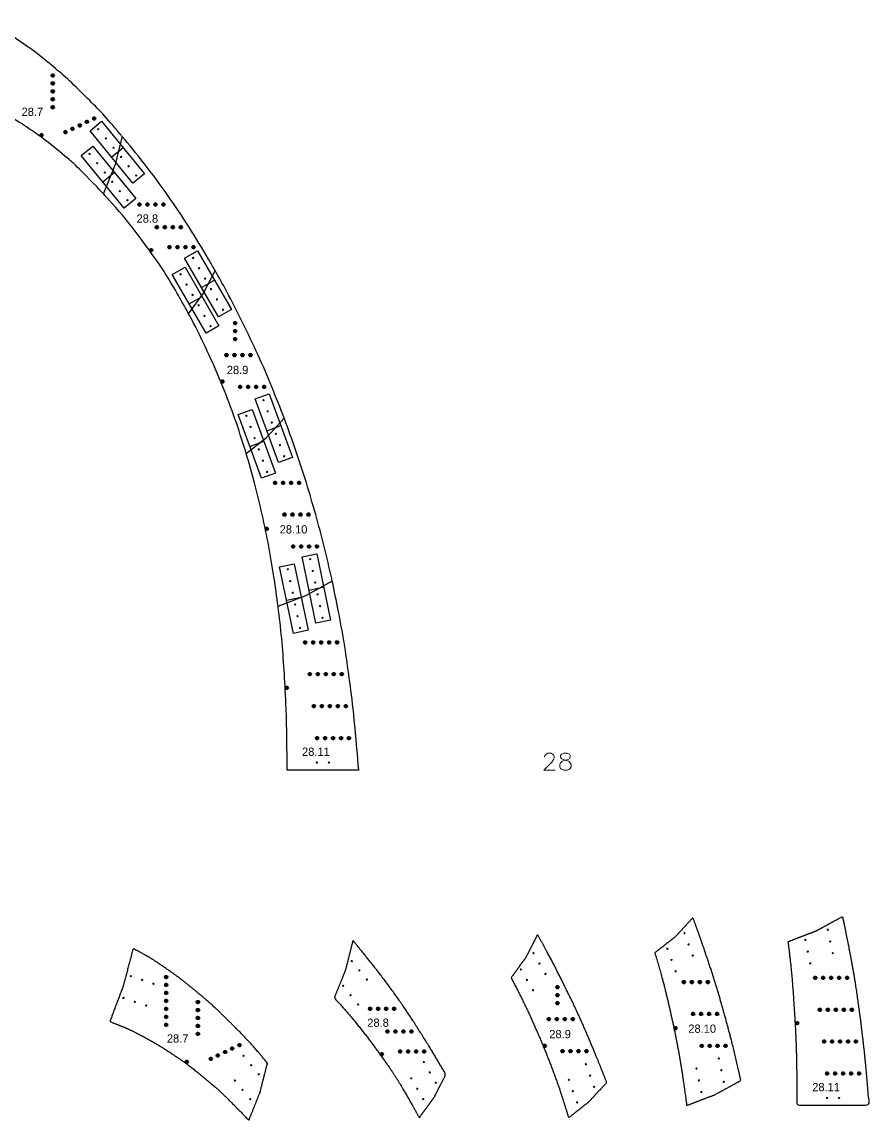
# Model space of a CAD drawing. Header units: inches. Extents: x 73 to 954, y 58 to 764.
# Drawn here: x 530 to 954, y 81 to 632 of the extents above; entities that cross this region are included whole.
import ezdxf

# ---------------------------------------------------------------- set-up
doc = ezdxf.new("R2010")
doc.units = ezdxf.units.IN
doc.header["$MEASUREMENT"] = 0
doc.header["$PDMODE"] = 32
doc.header["$PDSIZE"] = 1
doc.layers.add('.Joint Indication', color=4, linetype='Continuous')
for name, color, linetype, lineweight in [('Annotation', 7, 'Continuous', 9), ('Drilling', 3, 'Continuous', 13), ('Engrave', 4, 'Continuous', 50)]:
    doc.layers.add(name, color=color, linetype=linetype, lineweight=lineweight)
doc.styles.add('Tw Cen MT', font='')
doc.styles.get('Tw Cen MT').set_extended_font_data('Tw Cen MT')

# ---------------------------------------------------------------- blocks, each defined once
blk = doc.blocks.new('*U734')
at = {"layer": 'Engrave'}
blk.add_point((0, 0), dxfattribs=at)
blk = doc.blocks.new('*U735')
at = {"layer": 'Engrave', "color": 0, "linetype": 'ByBlock', "lineweight": -2, "transparency": 16777216}
for p in [(0, 0), (4, 0), (8, 0), (12, 0), (16, 0)]:
    blk.add_blockref('*U734', p, dxfattribs=at)
blk = doc.blocks.new('*U736')
at = {"layer": 'Engrave'}
blk.add_point((0, 0), dxfattribs=at)
blk = doc.blocks.new('*U737')
at = {"layer": 'Engrave', "color": 0, "linetype": 'ByBlock', "lineweight": -2, "transparency": 16777216}
for p in [(0, 0), (4, 0), (8, 0), (12, 0), (16, 0)]:
    blk.add_blockref('*U736', p, dxfattribs=at)
blk = doc.blocks.new('*U738')
at = {"layer": 'Engrave'}
blk.add_point((0, 0), dxfattribs=at)
blk = doc.blocks.new('*U739')
at = {"layer": 'Engrave', "color": 0, "linetype": 'ByBlock', "lineweight": -2, "transparency": 16777216}
for p in [(0, 0), (4, 0), (8, 0), (12, 0), (16, 0)]:
    blk.add_blockref('*U738', p, dxfattribs=at)
blk = doc.blocks.new('*U740')
at = {"layer": 'Engrave'}
blk.add_point((0, 0), dxfattribs=at)
blk = doc.blocks.new('*U741')
at = {"layer": 'Engrave', "color": 0, "linetype": 'ByBlock', "lineweight": -2, "transparency": 16777216}
for p in [(0, 0), (4, 0), (8, 0), (12, 0), (16, 0)]:
    blk.add_blockref('*U740', p, dxfattribs=at)
blk = doc.blocks.new('*U742')
at = {"layer": 'Engrave'}
blk.add_point((0, 0), dxfattribs=at)
blk = doc.blocks.new('*U743')
at = {"layer": 'Engrave', "color": 0, "linetype": 'ByBlock', "lineweight": -2, "transparency": 16777216}
for p in [(0, 0), (4, 0), (8, 0), (12, 0)]:
    blk.add_blockref('*U742', p, dxfattribs=at)
blk = doc.blocks.new('*U744')
at = {"layer": 'Engrave'}
blk.add_point((0, 0), dxfattribs=at)
blk = doc.blocks.new('*U745')
at = {"layer": 'Engrave', "color": 0, "linetype": 'ByBlock', "lineweight": -2, "transparency": 16777216}
for p in [(0, 0), (4, 0), (8, 0), (12, 0)]:
    blk.add_blockref('*U744', p, dxfattribs=at)
blk = doc.blocks.new('*U746')
at = {"layer": 'Engrave'}
blk.add_point((0, 0), dxfattribs=at)
blk = doc.blocks.new('*U747')
at = {"layer": 'Engrave', "color": 0, "linetype": 'ByBlock', "lineweight": -2, "transparency": 16777216}
for p in [(0, 0), (4, 0), (8, 0), (12, 0)]:
    blk.add_blockref('*U746', p, dxfattribs=at)
blk = doc.blocks.new('*U748')
at = {"layer": 'Engrave'}
blk.add_point((0, 0), dxfattribs=at)
blk = doc.blocks.new('*U749')
at = {"layer": 'Engrave', "color": 0, "linetype": 'ByBlock', "lineweight": -2, "transparency": 16777216}
for p in [(0, 0), (4, 0), (8, 0), (12, 0)]:
    blk.add_blockref('*U748', p, dxfattribs=at)
blk = doc.blocks.new('*U750')
at = {"layer": 'Engrave'}
blk.add_point((0, 0), dxfattribs=at)
blk = doc.blocks.new('*U751')
at = {"layer": 'Engrave', "color": 0, "linetype": 'ByBlock', "lineweight": -2, "transparency": 16777216}
for p in [(0, 0), (4, 0), (8, 0), (12, 0)]:
    blk.add_blockref('*U750', p, dxfattribs=at)
blk = doc.blocks.new('*U752')
at = {"layer": 'Engrave'}
blk.add_point((0, 0), dxfattribs=at)
blk = doc.blocks.new('*U753')
at = {"layer": 'Engrave', "color": 0, "linetype": 'ByBlock', "lineweight": -2, "transparency": 16777216}
for p in [(0, 0), (4, 0), (8, 0), (12, 0)]:
    blk.add_blockref('*U752', p, dxfattribs=at)
blk = doc.blocks.new('*U754')
at = {"layer": 'Engrave'}
blk.add_point((0, 0), dxfattribs=at)
blk = doc.blocks.new('*U755')
at = {"layer": 'Engrave', "color": 0, "linetype": 'ByBlock', "lineweight": -2, "transparency": 16777216}
for p in [(0, 0), (4, 0), (8, 0), (12, 0)]:
    blk.add_blockref('*U754', p, dxfattribs=at)
blk = doc.blocks.new('*U756')
at = {"layer": 'Engrave'}
blk.add_point((0, 0), dxfattribs=at)
blk = doc.blocks.new('*U757')
at = {"layer": 'Engrave', "color": 0, "linetype": 'ByBlock', "lineweight": -2, "transparency": 16777216}
for p in [(-16, 0), (-12, 0), (-8, 0), (-4, 0), (0, 0)]:
    blk.add_blockref('*U756', p, dxfattribs=at)
blk = doc.blocks.new('*U758')
at = {"layer": 'Engrave'}
blk.add_point((0, 0), dxfattribs=at)
blk = doc.blocks.new('*U759')
at = {"layer": 'Engrave', "color": 0, "linetype": 'ByBlock', "lineweight": -2, "transparency": 16777216}
for p in [(0, 0), (4, 0), (8, 0)]:
    blk.add_blockref('*U758', p, dxfattribs=at)
blk = doc.blocks.new('*U764')
at = {"layer": 'Engrave'}
blk.add_point((0, 0), dxfattribs=at)
blk = doc.blocks.new('*U765')
at = {"layer": 'Engrave', "color": 0, "linetype": 'ByBlock', "lineweight": -2, "transparency": 16777216}
for p in [(0, 0), (4, 0), (8, 0), (12, 0)]:
    blk.add_blockref('*U764', p, dxfattribs=at)
blk = doc.blocks.new('*U766')
at = {"layer": 'Engrave'}
blk.add_point((0, 0), dxfattribs=at)
blk = doc.blocks.new('*U767')
at = {"layer": 'Engrave', "color": 0, "linetype": 'ByBlock', "lineweight": -2, "transparency": 16777216}
for p in [(0, 0), (4, 0), (8, 0), (12, 0), (16, 0)]:
    blk.add_blockref('*U766', p, dxfattribs=at)
blk = doc.blocks.new('*U806')
at = {"layer": 'Engrave'}
blk.add_point((0, 0), dxfattribs=at)
blk = doc.blocks.new('*U807')
at = {"layer": 'Engrave', "color": 0, "linetype": 'ByBlock', "lineweight": -2, "transparency": 16777216}
for p in [(-16, 0), (-12, 0), (-8, 0), (-4, 0), (0, 0)]:
    blk.add_blockref('*U806', p, dxfattribs=at)
blk = doc.blocks.new('*U808')
at = {"layer": 'Engrave'}
blk.add_point((0, 0), dxfattribs=at)
blk = doc.blocks.new('*U809')
at = {"layer": 'Engrave', "color": 0, "linetype": 'ByBlock', "lineweight": -2, "transparency": 16777216}
for p in [(0, 0), (4, 0), (8, 0), (12, 0), (16, 0), (20, 0), (24, 0)]:
    blk.add_blockref('*U808', p, dxfattribs=at)
blk = doc.blocks.new('*U810')
at = {"layer": 'Engrave'}
blk.add_point((0, 0), dxfattribs=at)
blk = doc.blocks.new('*U811')
at = {"layer": 'Engrave', "color": 0, "linetype": 'ByBlock', "lineweight": -2, "transparency": 16777216}
for p in [(0, 0), (4, 0), (8, 0), (12, 0), (16, 0)]:
    blk.add_blockref('*U810', p, dxfattribs=at)
blk = doc.blocks.new('*U812')
at = {"layer": 'Engrave'}
blk.add_point((0, 0), dxfattribs=at)
blk = doc.blocks.new('*U813')
at = {"layer": 'Engrave', "color": 0, "linetype": 'ByBlock', "lineweight": -2, "transparency": 16777216}
for p in [(0, 0), (4, 0), (8, 0), (12, 0)]:
    blk.add_blockref('*U812', p, dxfattribs=at)
blk = doc.blocks.new('*U814')
at = {"layer": 'Engrave'}
blk.add_point((0, 0), dxfattribs=at)
blk = doc.blocks.new('*U815')
at = {"layer": 'Engrave', "color": 0, "linetype": 'ByBlock', "lineweight": -2, "transparency": 16777216}
for p in [(0, 0), (4, 0), (8, 0), (12, 0)]:
    blk.add_blockref('*U814', p, dxfattribs=at)
blk = doc.blocks.new('*U816')
at = {"layer": 'Engrave'}
blk.add_point((0, 0), dxfattribs=at)
blk = doc.blocks.new('*U817')
at = {"layer": 'Engrave', "color": 0, "linetype": 'ByBlock', "lineweight": -2, "transparency": 16777216}
for p in [(0, 0), (4, 0), (8, 0), (12, 0)]:
    blk.add_blockref('*U816', p, dxfattribs=at)
blk = doc.blocks.new('*U818')
at = {"layer": 'Engrave'}
blk.add_point((0, 0), dxfattribs=at)
blk = doc.blocks.new('*U819')
at = {"layer": 'Engrave', "color": 0, "linetype": 'ByBlock', "lineweight": -2, "transparency": 16777216}
for p in [(0, 0), (4, 0), (8, 0), (12, 0)]:
    blk.add_blockref('*U818', p, dxfattribs=at)
blk = doc.blocks.new('*U820')
at = {"layer": 'Engrave'}
blk.add_point((0, 0), dxfattribs=at)
blk = doc.blocks.new('*U821')
at = {"layer": 'Engrave', "color": 0, "linetype": 'ByBlock', "lineweight": -2, "transparency": 16777216}
for p in [(0, 0), (4, 0), (8, 0), (12, 0)]:
    blk.add_blockref('*U820', p, dxfattribs=at)
blk = doc.blocks.new('*U822')
at = {"layer": 'Engrave'}
blk.add_point((0, 0), dxfattribs=at)
blk = doc.blocks.new('*U823')
at = {"layer": 'Engrave', "color": 0, "linetype": 'ByBlock', "lineweight": -2, "transparency": 16777216}
for p in [(0, 0), (4, 0), (8, 0)]:
    blk.add_blockref('*U822', p, dxfattribs=at)
blk = doc.blocks.new('*U824')
at = {"layer": 'Engrave'}
blk.add_point((0, 0), dxfattribs=at)
blk = doc.blocks.new('*U825')
at = {"layer": 'Engrave', "color": 0, "linetype": 'ByBlock', "lineweight": -2, "transparency": 16777216}
for p in [(0, 0), (4, 0), (8, 0), (12, 0)]:
    blk.add_blockref('*U824', p, dxfattribs=at)
blk = doc.blocks.new('*U826')
at = {"layer": 'Engrave'}
blk.add_point((0, 0), dxfattribs=at)
blk = doc.blocks.new('*U827')
at = {"layer": 'Engrave', "color": 0, "linetype": 'ByBlock', "lineweight": -2, "transparency": 16777216}
for p in [(0, 0), (4, 0), (8, 0), (12, 0)]:
    blk.add_blockref('*U826', p, dxfattribs=at)
blk = doc.blocks.new('*U828')
at = {"layer": 'Engrave'}
blk.add_point((0, 0), dxfattribs=at)
blk = doc.blocks.new('*U829')
at = {"layer": 'Engrave', "color": 0, "linetype": 'ByBlock', "lineweight": -2, "transparency": 16777216}
for p in [(0, 0), (4, 0), (8, 0), (12, 0)]:
    blk.add_blockref('*U828', p, dxfattribs=at)
blk = doc.blocks.new('*U830')
at = {"layer": 'Engrave'}
blk.add_point((0, 0), dxfattribs=at)
blk = doc.blocks.new('*U831')
at = {"layer": 'Engrave', "color": 0, "linetype": 'ByBlock', "lineweight": -2, "transparency": 16777216}
for p in [(0, 0), (4, 0), (8, 0), (12, 0), (16, 0)]:
    blk.add_blockref('*U830', p, dxfattribs=at)
blk = doc.blocks.new('*U832')
at = {"layer": 'Engrave'}
blk.add_point((0, 0), dxfattribs=at)
blk = doc.blocks.new('*U833')
at = {"layer": 'Engrave', "color": 0, "linetype": 'ByBlock', "lineweight": -2, "transparency": 16777216}
for p in [(0, 0), (4, 0), (8, 0), (12, 0), (16, 0)]:
    blk.add_blockref('*U832', p, dxfattribs=at)
blk = doc.blocks.new('*U834')
at = {"layer": 'Engrave'}
blk.add_point((0, 0), dxfattribs=at)
blk = doc.blocks.new('*U835')
at = {"layer": 'Engrave', "color": 0, "linetype": 'ByBlock', "lineweight": -2, "transparency": 16777216}
for p in [(0, 0), (4, 0), (8, 0), (12, 0), (16, 0)]:
    blk.add_blockref('*U834', p, dxfattribs=at)
blk = doc.blocks.new('*U836')
at = {"layer": 'Engrave'}
blk.add_point((0, 0), dxfattribs=at)
blk = doc.blocks.new('*U837')
at = {"layer": 'Engrave', "color": 0, "linetype": 'ByBlock', "lineweight": -2, "transparency": 16777216}
for p in [(0, 0), (4, 0), (8, 0), (12, 0), (16, 0)]:
    blk.add_blockref('*U836', p, dxfattribs=at)

msp = doc.modelspace()

# ---------------------------------------------------------------- linework, layer by layer
at = {"layer": '.Joint Indication'}
for p, q in [((574.4, 564.04), (580.21, 568.78)), ((570.02, 551.61), (575.83, 556.35)), ((619.56, 498.62), (626.06, 502.37)), ((613.31, 490.45), (619.81, 494.2)), ((652.27, 426.86), (659.31, 429.44)), ((643.7, 419.05), (650.74, 421.63)), ((673.45, 347.06), (680.79, 348.59)), ((662.19, 341.98), (669.53, 343.51))]:
    msp.add_line(p, q, dxfattribs=at)
for points in [[(563.65, 577.21), (569.46, 581.95), (590.96, 555.61), (585.15, 550.87)], [(559.27, 564.78), (565.08, 569.52), (586.58, 543.18), (580.77, 538.44)], [(611.06, 513.34), (617.56, 517.09), (634.56, 487.65), (628.06, 483.9)], [(604.81, 505.17), (611.31, 508.92), (628.31, 479.48), (621.81, 475.73)], [(646.42, 442.82), (653.47, 445.4), (665.16, 413.48), (658.12, 410.9)], [(637.85, 435.01), (644.9, 437.59), (656.59, 405.66), (649.55, 403.09)], [(669.98, 363.7), (677.32, 365.23), (684.26, 331.95), (676.92, 330.42)], [(658.72, 358.62), (666.06, 360.15), (673.01, 326.87), (665.67, 325.34)]]:
    msp.add_lwpolyline(points, close=True, dxfattribs=at)
for p, q in [((579.77, 574.38), (576.07, 559.76)), ((570.43, 545.63), (576.03, 559.63)), ((626.34, 507.22), (620.59, 495.93)), ((613.06, 485.55), (620.51, 495.8)), ((661.04, 433.1), (652.22, 423.59)), ((641.94, 415.44), (652.11, 423.49)), ((685.08, 351.5), (671.97, 344.36)), ((657.9, 338.97), (671.85, 344.3)), ((698.33, 256.83), (662.47, 256.83))]:
    msp.add_line(p, q)
for centre, start, end in [((575.1, 560), 338.2066, 345.7934), ((619.7, 496.39), 323.9863, 333.0137), ((651.49, 424.27), 308.3406, 317.1594), ((671.49, 345.24), 290.9189, 298.5811)]:
    msp.add_arc(centre, 1, start, end)
at = {"transparency": 33554687}
for points, knots in [([(579.77, 574.38), (579.39, 574.83), (575.41, 579.59), (569.83, 586.05), (563, 592.83), (552.87, 602.9), (545.77, 608.83), (536.1, 616.91), (524.45, 624.83), (520.73, 627.35), (515.02, 630.4), (512.41, 631.73)], [18.897873, 18.897873, 18.897873, 18.897873, 19, 20, 21, 22, 23, 24, 25, 26, 26.393494, 26.393494, 26.393494, 26.393494]), ([(626.34, 507.22), (625.27, 509.09), (621.1, 516.29), (613.4, 528.83), (602.94, 544.83), (591.38, 560.28), (583.08, 570.41), (579.77, 574.38)], [14.6495, 14.6495, 14.6495, 14.6495, 15, 16, 17, 18, 18.897873, 18.897873, 18.897873, 18.897873]), ([(661.04, 433.1), (659.06, 438.34), (654.73, 448.92), (648.07, 464.83), (640.33, 480.83), (633.18, 494.96), (628.31, 503.76), (626.34, 507.22)], [10.017001, 10.017001, 10.017001, 10.017001, 11, 12, 13, 14, 14.6495, 14.6495, 14.6495, 14.6495]), ([(685.08, 351.5), (684.99, 351.95), (683.74, 357.72), (681.14, 368.83), (676.82, 384.83), (672.27, 400.83), (666.85, 416.83), (663.13, 427.59), (661.08, 433.01), (661.04, 433.1)], [4.917266, 4.917266, 4.917266, 4.917266, 5, 6, 7, 8, 9, 10, 10.017001, 10.017001, 10.017001, 10.017001]), ([(698.33, 256.83), (697.06, 272.83), (695.52, 288.83), (693.35, 304.83), (691.17, 320.83), (688.21, 336.39), (686.14, 346.61), (685.08, 351.5)], [0, 0, 0, 0, 1, 2, 3, 4, 4.917266, 4.917266, 4.917266, 4.917266])]:
    msp.add_open_spline(points, degree=3, knots=knots, dxfattribs=at)
for points, knots in [([(570.43, 545.63), (565.7, 550.69), (555.45, 560.83), (555.45, 560.83), (541.53, 572.48), (535.19, 576.83), (526.59, 582.74), (512.24, 590.58), (507.4, 592.54), (503.37, 594.18), (500.7, 595.16)], [18.048793, 18.048793, 18.048793, 18.048793, 18.998939, 19.998939, 20.998939, 21.998939, 22.998939, 23.998939, 24.998939, 25.620005, 25.620005, 25.620005, 25.620005]), ([(613.06, 485.55), (611.05, 489.23), (606.18, 497.75), (601.26, 506.19), (596.6, 512.83), (585.07, 528.83), (575.88, 539.76), (570.67, 545.36), (570.43, 545.63)], [13.295966, 13.295966, 13.295966, 13.295966, 13.998939, 14.998939, 15.998939, 16.998939, 17.998939, 18.048793, 18.048793, 18.048793, 18.048793]), ([(641.94, 415.44), (641.8, 415.9), (640.03, 421.7), (636.48, 432.83), (630.35, 448.83), (623.49, 464.83), (617.63, 477.08), (613.91, 484), (613.06, 485.55)], [8.912316, 8.912316, 8.912316, 8.912316, 8.998939, 9.998939, 10.998939, 11.998939, 12.998939, 13.295966, 13.295966, 13.295966, 13.295966]), ([(657.9, 338.97), (657.31, 343.59), (655.94, 353.54), (653.42, 368.83), (650.01, 384.83), (646.41, 400.37), (643.42, 410.57), (641.94, 415.44)], [4.132961, 4.132961, 4.132961, 4.132961, 4.998939, 5.998939, 6.998939, 7.998939, 8.912316, 8.912316, 8.912316, 8.912316]), ([(662.47, 256.83), (662.37, 272.84), (662.08, 288.83), (661.07, 304.83), (660.06, 320.83), (658.76, 332.21), (657.99, 338.26), (657.9, 338.97)], [0, 0, 0, 0, 0.998939, 1.998939, 2.998939, 3.998939, 4.132961, 4.132961, 4.132961, 4.132961])]:
    msp.add_open_spline(points, degree=3, knots=knots)
for points, weights, knots in [([(856.97, 173.26), (857.01, 173.3), (857.04, 173.33), (857.08, 173.37), (860.02, 176.54), (862.96, 179.71), (865.9, 182.88), (865.93, 182.79), (867.98, 177.36), (871.7, 166.61), (877.12, 150.61), (881.68, 134.61), (886, 118.61), (888.59, 107.5), (889.84, 101.72), (889.94, 101.28), (885.57, 98.9), (881.2, 96.52), (876.83, 94.14), (876.79, 94.12), (876.75, 94.1), (876.7, 94.08), (872.06, 92.3), (867.41, 90.53), (862.76, 88.75), (862.16, 93.37), (860.79, 103.32), (858.27, 118.61), (854.86, 134.61), (851.26, 150.14), (848.28, 160.35), (846.79, 165.22), (850.19, 167.9), (853.58, 170.58), (856.97, 173.26)], [1, 0.998026744459, 0.998026744459, 1, 1, 1, 1, 1, 1, 1, 1, 1, 1, 1, 1, 1, 1, 1, 1, 0.998510256564, 0.998510256564, 1, 1, 1, 1, 1, 1, 1, 1, 1, 1, 1, 1, 1, 1], [0, 0, 0, 0, 0.153918, 0.153918, 0.153918, 1.153918, 1.153918, 1.153918, 1.170919, 2.170919, 3.170919, 4.170919, 5.170919, 6.170919, 6.253653, 6.253653, 6.253653, 7.253653, 7.253653, 7.253653, 7.387382, 7.387382, 7.387382, 8.387382, 8.387382, 8.387382, 9.253361, 10.253361, 11.253361, 12.253361, 13.166737, 13.166737, 13.166737, 14.166737, 14.166737, 14.166737, 14.166737]), ([(691.7, 156.67), (691.71, 156.71), (691.73, 156.75), (691.74, 156.8), (692.97, 161.67), (694.21, 166.54), (695.44, 171.42), (698.75, 167.45), (707.05, 157.33), (718.61, 141.87), (729.07, 125.87), (736.77, 113.33), (740.94, 106.13), (742.01, 104.26), (740.09, 100.5), (738.18, 96.74), (736.26, 92.97), (736.24, 92.93), (736.21, 92.88), (736.18, 92.84), (733.7, 89.42), (731.21, 86.01), (728.73, 82.59), (726.72, 86.27), (721.85, 94.8), (716.93, 103.23), (712.27, 109.87), (700.74, 125.87), (691.55, 136.8), (686.35, 142.4), (686.1, 142.67), (687.96, 147.34), (689.83, 152), (691.7, 156.67)], [1, 0.998539395065, 0.998539395065, 1, 1, 1, 1, 1, 1, 1, 1, 1, 1, 1, 1, 1, 1, 0.997932320532, 0.997932320532, 1, 1, 1, 1, 1, 1, 1, 1, 1, 1, 1, 1, 1, 1, 1], [0, 0, 0, 0, 0.132415, 0.132415, 0.132415, 1.132415, 1.132415, 1.132415, 2.030287, 3.030287, 4.030287, 5.030287, 5.380787, 5.380787, 5.380787, 6.380787, 6.380787, 6.380787, 6.538346, 6.538346, 6.538346, 7.538346, 7.538346, 7.538346, 8.24132, 9.24132, 10.24132, 11.24132, 12.24132, 12.291174, 12.291174, 12.291174, 13.291174, 13.291174, 13.291174, 13.291174]), ([(782.14, 162.95), (782.18, 162.99), (782.2, 163.04), (782.23, 163.08), (784.14, 166.85), (786.06, 170.61), (787.98, 174.37), (789.95, 170.91), (794.82, 162.11), (801.97, 147.98), (809.7, 131.98), (816.36, 116.07), (820.69, 105.49), (822.68, 100.25), (819.74, 97.08), (816.8, 93.91), (813.86, 90.74), (813.83, 90.71), (813.79, 90.67), (813.75, 90.64), (810.36, 87.96), (806.97, 85.28), (803.58, 82.59), (803.44, 83.06), (801.66, 88.85), (798.12, 99.98), (791.99, 115.98), (785.13, 131.98), (779.27, 144.23), (775.55, 151.15), (774.7, 152.7), (777.18, 156.12), (779.66, 159.53), (782.14, 162.95)], [1, 0.997932320532, 0.997932320532, 1, 1, 1, 1, 1, 1, 1, 1, 1, 1, 1, 1, 1, 1, 0.998026744459, 0.998026744459, 1, 1, 1, 1, 1, 1, 1, 1, 1, 1, 1, 1, 1, 1, 1], [0, 0, 0, 0, 0.157559, 0.157559, 0.157559, 1.157559, 1.157559, 1.157559, 1.80706, 2.80706, 3.80706, 4.80706, 5.790059, 5.790059, 5.790059, 6.790059, 6.790059, 6.790059, 6.943977, 6.943977, 6.943977, 7.943977, 7.943977, 7.943977, 8.0306, 9.0306, 10.0306, 11.0306, 12.0306, 12.327627, 12.327627, 12.327627, 13.327627, 13.327627, 13.327627, 13.327627]), ([(580.36, 148.82), (581.99, 155), (583.62, 161.18), (585.25, 167.36), (587.86, 166.03), (593.57, 162.98), (597.29, 160.45), (608.95, 152.54), (618.62, 144.45), (625.71, 138.52), (635.85, 128.45), (642.67, 121.67), (648.25, 115.21), (652.23, 110.45), (652.61, 110), (651.38, 105.13), (650.14, 100.25), (648.91, 95.38), (648.9, 95.34), (648.88, 95.3), (648.87, 95.25), (647, 90.59), (645.13, 85.92), (643.27, 81.25), (638.54, 86.31), (628.29, 96.45), (628.29, 96.45), (614.37, 108.1), (608.04, 112.45), (599.43, 118.37), (585.08, 126.2), (580.24, 128.17), (576.22, 129.81), (573.54, 130.79), (575.81, 136.76), (578.07, 142.74), (580.33, 148.72), (580.34, 148.75), (580.36, 148.78), (580.36, 148.82)], [1, 1, 1, 1, 1, 1, 1, 1, 1, 1, 1, 1, 1, 1, 1, 1, 1, 1, 0.998539395065, 0.998539395065, 1, 1, 1, 1, 1, 1, 1, 1, 1, 1, 1, 1, 1, 1, 1, 1, 1, 0.999095052775, 0.999095052775, 1], [0, 0, 0, 0, 1, 1, 1, 1.393494, 2.393494, 3.393494, 4.393494, 5.393494, 6.393494, 7.393494, 8.393494, 8.495621, 8.495621, 8.495621, 9.495621, 9.495621, 9.495621, 9.628036, 9.628036, 9.628036, 10.628036, 10.628036, 10.628036, 11.578182, 12.578182, 13.578182, 14.578182, 15.578182, 16.578182, 17.578182, 18.199248, 18.199248, 18.199248, 19.199248, 19.199248, 19.199248, 19.303468, 19.303468, 19.303468, 19.303468])]:
    msp.add_rational_spline(points, weights, degree=3, knots=knots)
msp.add_rational_spline([(913.66, 170.89), (913.75, 170.18), (914.52, 164.13), (915.82, 152.75), (916.83, 136.75), (917.84, 120.76), (918.13, 104.77), (918.23, 88.75), (930.18, 88.75), (942.13, 88.75), (954.09, 88.75), (952.82, 104.75), (951.28, 120.75), (949.11, 136.75), (946.93, 152.75), (943.97, 168.31), (941.9, 178.53), (940.84, 183.43), (936.47, 181.04), (932.1, 178.66), (927.73, 176.28), (927.69, 176.26), (927.65, 176.24), (927.61, 176.23), (922.96, 174.45), (918.31, 172.67), (913.66, 170.89)], [1, 1, 1, 1, 1, 1, 1, 1, 1, 1, 1, 1, 1, 1, 1, 1, 1, 1, 1, 1, 1, 0.998510256564, 0.998510256564, 1, 1, 1, 1], degree=3, knots=[0, 0, 0, 0, 0.134022, 1.134022, 2.134022, 3.134022, 4.132961, 4.132961, 4.132961, 5.132961, 5.132961, 5.132961, 6.132961, 7.132961, 8.132961, 9.132961, 10.050227, 10.050227, 10.050227, 11.050227, 11.050227, 11.050227, 11.183957, 11.183957, 11.183957, 12.183957, 12.183957, 12.183957, 12.183957], dxfattribs=at)
at = {"layer": 'Annotation'}
msp.add_lwpolyline([(791.55, 263.26), (791.55, 263.66), (791.95, 264.46), (792.35, 264.87), (793.15, 265.27), (794.76, 265.27), (795.56, 264.87), (795.97, 264.46), (796.37, 263.66), (796.37, 262.86), (795.97, 262.05), (795.16, 260.85), (791.14, 256.83), (796.77, 256.83)], dxfattribs=at)
msp.add_lwpolyline([(801.19, 256.83), (802.8, 256.83), (804, 257.23), (804.41, 257.63), (804.81, 258.44), (804.81, 259.64), (804.41, 260.44), (803.6, 261.25), (802.4, 261.65), (800.79, 262.05), (799.99, 262.45), (799.58, 263.26), (799.58, 264.06), (799.99, 264.87), (801.19, 265.27), (802.8, 265.27), (804, 264.87), (804.41, 264.06), (804.41, 263.26), (804, 262.45), (803.2, 262.05), (801.59, 261.65), (800.39, 261.25), (799.58, 260.44), (799.18, 259.64), (799.18, 258.44), (799.58, 257.63), (799.99, 257.23)], close=True, dxfattribs=at)
at = {"layer": 'Drilling'}
for centre, radius in [((567.82, 578.03), 0.323), ((571.62, 573.38), 0.323), ((575.41, 568.73), 0.323), ((563.44, 565.6), 0.323), ((579.2, 564.08), 0.323), ((567.23, 560.95), 0.323), ((571.03, 556.3), 0.323), ((583, 559.44), 0.323), ((574.82, 551.66), 0.323), ((586.79, 554.79), 0.323), ((578.62, 547.01), 0.323), ((582.41, 542.36), 0.323), ((615.31, 513.48), 0.323), ((618.31, 508.29), 0.323), ((609.06, 505.31), 0.323), ((621.31, 503.09), 0.323), ((612.06, 500.12), 0.323), ((624.31, 497.9), 0.323), ((615.06, 494.92), 0.323), ((618.06, 489.73), 0.323), ((627.31, 492.7), 0.323), ((621.06, 484.53), 0.323), ((630.31, 487.5), 0.323), ((624.06, 479.33), 0.323), ((650.63, 442.24), 0.323), ((642.06, 434.42), 0.323), ((652.7, 436.6), 0.323), ((654.76, 430.97), 0.323), ((644.13, 428.79), 0.323), ((656.82, 425.33), 0.323), ((646.19, 423.16), 0.323), ((658.89, 419.7), 0.323), ((648.25, 417.52), 0.323), ((660.95, 414.07), 0.323), ((650.32, 411.89), 0.323), ((652.38, 406.25), 0.323), ((662.8, 357.43), 0.322), ((674.06, 362.51), 0.322), ((675.28, 356.63), 0.322), ((664.03, 351.56), 0.322), ((676.51, 350.76), 0.322), ((665.25, 345.68), 0.322), ((677.73, 344.89), 0.322), ((666.48, 339.81), 0.322), ((678.96, 339.01), 0.322), ((667.7, 333.94), 0.322), ((680.19, 333.14), 0.322), ((668.93, 328.06), 0.322), ((677.4, 260.58), 0.323), ((683.4, 260.58), 0.323), ((933.49, 176.81), 0.322), ((861.68, 175.11), 0.323), ((922.24, 171.73), 0.322), ((934.72, 170.93), 0.322), ((785.95, 165.05), 0.323), ((853.11, 167.3), 0.323), ((863.74, 169.48), 0.323), ((923.46, 165.86), 0.322), ((935.95, 165.06), 0.322), ((694.88, 161.13), 0.323), ((788.95, 159.85), 0.323), ((855.17, 161.66), 0.323), ((865.81, 163.84), 0.323), ((924.69, 159.98), 0.322), ((698.67, 156.48), 0.323), ((779.7, 156.88), 0.323), ((791.95, 154.66), 0.323), ((857.23, 156.03), 0.323), ((584.07, 153.57), 0.323), ((589.76, 151.66), 0.323), ((595.45, 149.75), 0.323), ((690.49, 148.7), 0.323), ((702.46, 151.83), 0.323), ((782.7, 151.68), 0.323), ((694.29, 144.05), 0.323), ((785.7, 146.49), 0.323), ((580.41, 142.67), 0.323), ((586.1, 140.76), 0.323), ((591.78, 138.84), 0.323), ((698.08, 139.4), 0.323), ((640.66, 113.65), 0.323), ((730.98, 110.53), 0.323), ((878.91, 112.28), 0.322), ((644.46, 109.01), 0.323), ((648.25, 104.36), 0.323), ((733.98, 105.33), 0.323), ((812.27, 109.39), 0.323), ((867.66, 107.21), 0.322), ((880.14, 106.41), 0.322), ((636.28, 101.23), 0.323), ((724.73, 102.36), 0.323), ((736.98, 100.13), 0.323), ((803.7, 101.58), 0.323), ((814.33, 103.75), 0.323), ((868.88, 101.33), 0.322), ((881.36, 100.54), 0.322), ((640.08, 96.58), 0.323), ((727.73, 97.16), 0.323), ((805.76, 95.94), 0.323), ((816.4, 98.12), 0.323), ((870.11, 95.46), 0.322), ((643.87, 91.93), 0.323), ((730.73, 91.97), 0.323), ((807.83, 90.31), 0.323), ((933.16, 92.5), 0.323), ((939.16, 92.5), 0.323)]:
    msp.add_circle(centre, radius, dxfattribs=at)
at = {"layer": 'Engrave'}
for p in [(539.31, 574.95), (594.31, 517.41), (630.02, 451.54), (652.35, 377.72), (662.31, 298.03), (857.21, 127.5), (918.07, 129.95), (791.65, 118.69), (612.15, 110.57), (709.98, 114.45)]:
    msp.add_point(p, dxfattribs=at)

# ---------------------------------------------------------------- block references
for name, p, rotation in [('*U767', (544.94, 588.96), 89.99999999999676), ('*U757', (565.74, 583.4), 25.77692011843854), ('*U759', (636.36, 472.83), 90.00000000000001), ('*U809', (601.78, 129.13), 89.99999999999676), ('*U823', (798, 139.98), 90.00000000000001), ('*U811', (617.78, 124.59), 89.99999999999676), ('*U807', (638.58, 119.03), 25.77692011843854)]:
    msp.add_blockref(name, p, dxfattribs=dict(at, rotation=rotation))
for name, p in [('*U755', (588.46, 540.2)), ('*U753', (597.15, 528.83)), ('*U765', (603.48, 518.82)), ('*U751', (632.05, 464.83)), ('*U749', (638.95, 448.83)), ('*U747', (656.45, 400.83)), ('*U745', (661.15, 384.83)), ('*U743', (665.44, 368.83)), ('*U741', (671.48, 320.83)), ('*U739', (673.81, 304.83)), ('*U737', (675.87, 288.83)), ('*U735', (677.48, 272.83)), ('*U829', (861.31, 150.61)), ('*U837', (927.24, 152.75)), ('*U815', (704.13, 137.25)), ('*U821', (793.69, 131.98)), ('*U827', (866.01, 134.61)), ('*U835', (929.57, 136.75)), ('*U813', (712.82, 125.87)), ('*U833', (931.63, 120.75)), ('*U817', (719.16, 115.86)), ('*U819', (800.59, 115.98)), ('*U825', (870.29, 118.61)), ('*U831', (933.24, 104.75))]:
    msp.add_blockref(name, p, dxfattribs=at)

# ---------------------------------------------------------------- texts
at = {"layer": 'Annotation', "color": 7, "char_height": 7, "attachment_point": 7, "line_spacing_factor": 0.481418, "style": 'Tw Cen MT'}
for s, insert in [('{\\H0.59259x;28.7}', (529.35, 584.58)), ('{\\H0.59259x;28.8}', (586.99, 531.07)), ('{\\H0.59259x;28.9}', (632.24, 455.22)), ('{\\H0.59259x;28.10}', (658.74, 375.33)), ('{\\H0.59259x;28.11}', (669.95, 263.9)), ('{\\H0.59259x;28.8}', (702.66, 128.11)), ('{\\H0.59259x;28.9}', (793.88, 122.37)), ('{\\H0.59259x;28.10}', (863.59, 125.11)), ('{\\H0.59259x;28.7}', (602.19, 120.21)), ('{\\H0.59259x;28.11}', (925.7, 95.82))]:
    msp.add_mtext(s, dxfattribs=dict(at, insert=insert))

doc.saveas('drawing.dxf')
